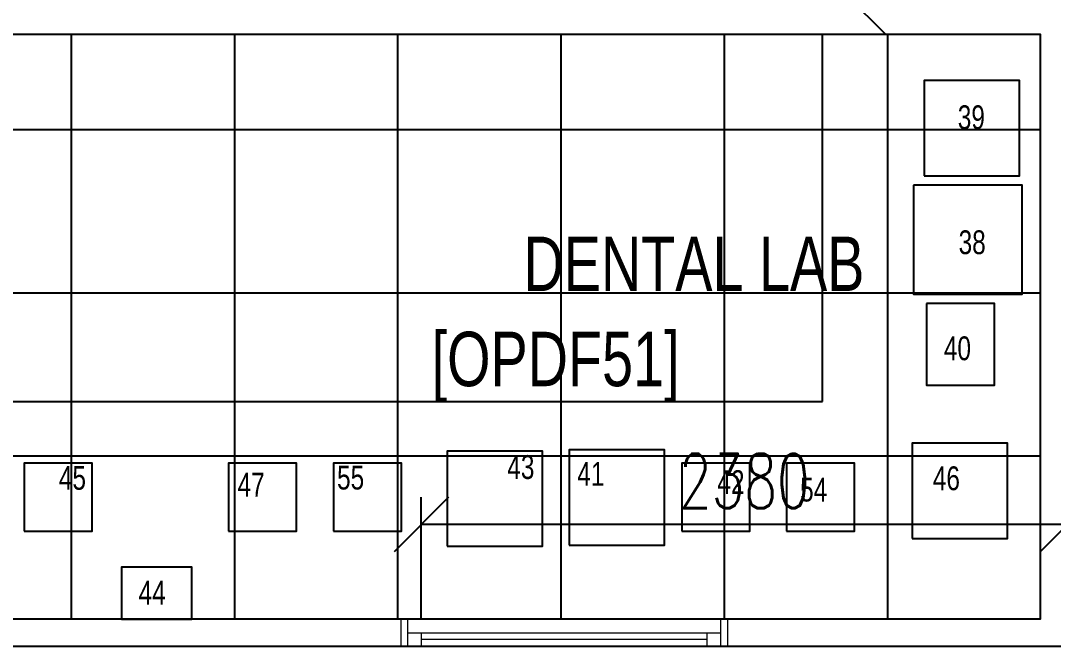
# Model space of a CAD drawing. Extents: x -560814 to 57327, y -29287 to 19916.
# Drawn here: x 29229 to 33024, y -910 to 1390 of the extents above; entities that cross this region are included whole.
import ezdxf

# ---------------------------------------------------------------- set-up
doc = ezdxf.new("R2010")
doc.units = 0
doc.header["$LTSCALE"] = 0.25
doc.linetypes.add('DASHDOT', pattern=[25.4, 12.7, -6.35, 0, -6.35])
for name, color, linetype, lineweight in [('01-First Floor$0$72_EGR_BASE_TEXT', 252, 'Continuous', 5), ('01-First Floor$0$72_EGR_EQP_TAG', 142, 'Continuous', 5), ('01-First Floor$0$Aluminum', 251, 'Continuous', 5), ('01-First Floor$0$LOADING', 253, 'Continuous', 5), ('01-First Floor$0$Walls', 251, 'Continuous', 5), ('E-LITE-CLNG-CNDT', 6, 'DASHDOT', 35), ('T-DATA-DIM', 251, 'DASHDOT', 25)]:
    doc.layers.add(name, color=color, linetype=linetype, lineweight=lineweight)
doc.layers.add('01-First Floor$0$FALSE CEILING', color=251, linetype='Continuous')
doc.styles.add('01-First Floor$0$X3G_ENTITY_257CFD', font='swisscl.ttf', dxfattribs={"height": 200})
doc.styles.add('01-First Floor$0$X3G_ENTITY_9EC9', font='swisscl.ttf', dxfattribs={"height": 0.2})
doc.styles.add('01-First Floor$0$X3G_ENTITY_9F38', font='swisscl.ttf', dxfattribs={"height": 0.2})
doc.styles.add('DC_SIMPLEX', font='SIMPLEX.shx', dxfattribs={"width": 0.7})
doc.dimstyles.new('DevCad-MM', dxfattribs={"dimscale": 0.01, "dimtxt": 2, "dimasz": 2, "dimexe": 1, "dimexo": 1, "dimgap": 0.6, "dimtad": 1, "dimdec": 0, "dimrnd": 10, "dimzin": 1, "dimdsep": 46, "dimtxsty": 'DC_SIMPLEX', "dimblk1": 'OBLIQUE', "dimblk2": 'OBLIQUE', "dimsah": 1, "dimcen": 3, "dimclrd": 256, "dimclre": 256, "dimclrt": 45, "dimadec": 0, "dimazin": 0, "dimtfac": 1, "dimtdec": 0, "dimtix": 1, "dimtmove": 2, "dimatfit": 2, "dimldrblk": 'OBLIQUE', "dimfxl": 1, "dimtolj": 1, "dimtzin": 0, "dimarcsym": 0})

# ---------------------------------------------------------------- blocks, each defined once
blk = doc.blocks.new('01-First Floor$0$A$C37be4daf')
at = {"layer": '01-First Floor$0$Aluminum'}
for p, q in [((1416, 598.2), (216, 598.2)), ((241, 498.2), (241, 598.2)), ((291, 548.2), (291, 598.2)), ((291, 573.2), (1341, 573.2)), ((1341, 548.2), (1341, 598.2)), ((1391, 498.2), (1391, 598.2)), ((1391, 548.2), (241, 548.2)), ((1416, 498.2), (216, 498.2))]:
    blk.add_line(p, q, dxfattribs=at)
at = {"layer": '01-First Floor$0$Walls'}
for p, q in [((216, 498.2), (216, 598.2)), ((1416, 498.2), (1416, 598.2))]:
    blk.add_line(p, q, dxfattribs=at)
blk = doc.blocks.new('01-First Floor')
at = {"layer": '01-First Floor$0$FALSE CEILING', "linetype": 'Continuous'}
for p, q in [((29415.6, -810), (29415.6, 1340)), ((30015.6, -810), (30015.6, 1340)), ((30615.6, -810), (30615.6, 1340)), ((31215.6, -810), (31215.6, 1340)), ((31815.6, -810), (31815.6, 1340)), ((32415.6, -810), (32415.6, 1340)), ((25215.6, 990), (32976, 990)), ((25215.6, 390), (32976, 390)), ((25217.4, -210), (32976, -210))]:
    blk.add_line(p, q, dxfattribs=at)
at = {"layer": '01-First Floor$0$FALSE CEILING'}
for p, q in [((32176, -10, -0.1), (32176, 1340, -0.1)), ((25215.6, -10, -0.1), (32176, -10, -0.1))]:
    blk.add_line(p, q, dxfattribs=at)
for points in [[(25817.4, -810), (25215.6, -208.1), (25215.6, 1340), (32976, 1340), (32976, -810), (25817.4, -810)], [(48976, -910), (8296.4, -910), (8296.4, -2710), (48976, -2710), (48976, -910)]]:
    blk.add_lwpolyline(points, dxfattribs=at)
for points, elevation in [([(32549.3, 820), (32899.3, 820), (32899.3, 1170), (32549.3, 1170)], -0.2), ([(32510, 785), (32510, 385), (32910, 385), (32910, 785)], -0.2), ([(32558.1, 350.1), (32558.1, 50.1), (32808.1, 50.1), (32808.1, 350.1)], -0.2), ([(31244.8, -537.8), (31594.8, -537.8), (31594.8, -187.8), (31244.8, -187.8)], -0.2), ([(32505.6, -513.1), (32855.6, -513.1), (32855.6, -163.1), (32505.6, -163.1)], -0.2), ([(30796.3, -542.3), (31146.3, -542.3), (31146.3, -192.3), (30796.3, -192.3)], -0.2), ([(29242.1, -487), (29492.1, -487), (29492.1, -237), (29242.1, -237)], -0.2), ([(29992.9, -487), (30242.9, -487), (30242.9, -237), (29992.9, -237)], -0.2), ([(30378, -487), (30628, -487), (30628, -237), (30378, -237)], -0.2), ([(31658.4, -487), (31908.4, -487), (31908.4, -237), (31658.4, -237)], -0.2), ([(32043.5, -487), (32293.5, -487), (32293.5, -237), (32043.5, -237)], -0.2), ([(29599.7, -810), (29858, -810), (29858, -619.5), (29599.7, -619.5)], -0.1)]:
    blk.add_lwpolyline(points, close=True, dxfattribs=dict(at, elevation=elevation))
at = {"layer": '01-First Floor$0$LOADING'}
for p, q in [((32176, -10, -0.1), (32176, 1340, -0.1)), ((25215.6, -10, -0.1), (32176, -10, -0.1))]:
    blk.add_line(p, q, dxfattribs=at)
for points, elevation in [([(32549.3, 820), (32899.3, 820), (32899.3, 1170), (32549.3, 1170)], -0.2), ([(32510, 785), (32510, 385), (32910, 385), (32910, 785)], -0.2), ([(32558.1, 350.1), (32558.1, 50.1), (32808.1, 50.1), (32808.1, 350.1)], -0.2), ([(31244.8, -537.8), (31594.8, -537.8), (31594.8, -187.8), (31244.8, -187.8)], -0.2), ([(32505.6, -513.1), (32855.6, -513.1), (32855.6, -163.1), (32505.6, -163.1)], -0.2), ([(30796.3, -542.3), (31146.3, -542.3), (31146.3, -192.3), (30796.3, -192.3)], -0.2), ([(29242.1, -487), (29492.1, -487), (29492.1, -237), (29242.1, -237)], -0.2), ([(29992.9, -487), (30242.9, -487), (30242.9, -237), (29992.9, -237)], -0.2), ([(30378, -487), (30628, -487), (30628, -237), (30378, -237)], -0.2), ([(31658.4, -487), (31908.4, -487), (31908.4, -237), (31658.4, -237)], -0.2), ([(32043.5, -487), (32293.5, -487), (32293.5, -237), (32043.5, -237)], -0.2), ([(29599.7, -810), (29858, -810), (29858, -619.5), (29599.7, -619.5)], -0.1)]:
    blk.add_lwpolyline(points, close=True, dxfattribs=dict(at, elevation=elevation))
at = {"layer": '01-First Floor$0$Walls'}
for p, q in [((25215.6, 1340), (32976, 1340)), ((32976, 1340), (32976, -810)), ((32976, -810), (25817.4, -810)), ((33076, -910), (25776, -910))]:
    blk.add_line(p, q, dxfattribs=at)
at = {"rotation": 180}
blk.add_blockref('01-First Floor$0$A$C37be4daf', (32042, -311.8), dxfattribs=at)
at = {"layer": '01-First Floor$0$72_EGR_BASE_TEXT', "char_height": 200, "attachment_point": 2}
for s, insert, style in [('DENTAL LAB', (31703.3, 596.2, 0), '01-First Floor$0$X3G_ENTITY_9EC9'), ('[OPDF51]', (31194.8, 246.4), '01-First Floor$0$X3G_ENTITY_9F38')]:
    blk.add_mtext(s, dxfattribs=dict(at, insert=insert, style=style))
at = {"layer": '01-First Floor$0$72_EGR_EQP_TAG', "char_height": 87.47, "attachment_point": 2, "style": '01-First Floor$0$X3G_ENTITY_257CFD'}
for s, insert in [('39', (32722.7, 1078.7, -0.1)), ('38', (32725.8, 619.2, -0.1)), ('40', (32671.6, 229.3, -0.1)), ('43', (31067.2, -207.2, -0.1)), ('45', (29419.1, -246.9, -0.1)), ('55', (30441.5, -246, -0.1)), ('41', (31324.4, -232.2, -0.1)), ('42', (31839.3, -262.5, -0.1)), ('46', (32631, -248.5, -0.2)), ('47', (30075.9, -271.7, -0.1)), ('54', (32143.2, -290.2, -0.1)), ('44', (29712.1, -668.9, -0.1))]:
    blk.add_mtext(s, dxfattribs=dict(at, insert=insert))
blk = doc.blocks.new('_OBLIQUE')
at = {"color": 0, "linetype": 'ByBlock'}
blk.add_line((-0.5, -0.5), (0.5, 0.5), dxfattribs=at)
blk = doc.blocks.new('*D156')
at = {"layer": 'Defpoints', "color": 0, "linetype": 'Continuous', "transparency": 16777216}
for p in [(32672.9, 2432.2, -0.1), (32307.2, 1440), (32672.9, 1440)]:
    blk.add_point(p, dxfattribs=at)
at = {"layer": 'T-DATA-DIM', "linetype": 'Continuous', "lineweight": -2, "transparency": 16777216}
for p, q in [((32572.9, 2432.2), (32207.2, 2432.2)), ((32307.2, 2432.2), (32307.2, 1440)), ((32572.9, 1440), (32207.2, 1440))]:
    blk.add_line(p, q, dxfattribs=at)
at = {"layer": 'T-DATA-DIM', "linetype": 'Continuous', "lineweight": -2, "transparency": 16777216, "xscale": 200, "yscale": 200, "zscale": 200}
for p, rotation in [((32307.2, 2432.2), 90), ((32307.2, 1440), 270)]:
    blk.add_blockref('_OBLIQUE', p, dxfattribs=dict(at, rotation=rotation))
at = {"layer": 'T-DATA-DIM', "color": 45, "linetype": 'Continuous', "transparency": 16777216, "insert": (32147.2, 1936.1), "char_height": 200, "attachment_point": 5, "rotation": 90, "style": 'DC_SIMPLEX'}
blk.add_mtext('\\A1;990', dxfattribs=at)
blk = doc.blocks.new('*D170')
at = {"layer": 'Defpoints', "color": 0, "linetype": 'Continuous', "transparency": 16777216}
for p in [(30701, -462.2), (30701, -910), (33076, -910)]:
    blk.add_point(p, dxfattribs=at)
at = {"layer": 'T-DATA-DIM', "linetype": 'Continuous', "lineweight": -2, "transparency": 16777216}
for p, q in [((30701, -810), (30701, -362.2)), ((33076, -810), (33076, -362.2)), ((33076, -462.2), (30701, -462.2))]:
    blk.add_line(p, q, dxfattribs=at)
at = {"layer": 'T-DATA-DIM', "linetype": 'Continuous', "lineweight": -2, "transparency": 16777216, "xscale": 200, "yscale": 200, "zscale": 200, "rotation": 180}
blk.add_blockref('_OBLIQUE', (30701, -462.2), dxfattribs=at)
at = {"layer": 'T-DATA-DIM', "linetype": 'Continuous', "lineweight": -2, "transparency": 16777216, "xscale": 200, "yscale": 200, "zscale": 200}
blk.add_blockref('_OBLIQUE', (33076, -462.2), dxfattribs=at)
at = {"layer": 'T-DATA-DIM', "color": 45, "linetype": 'Continuous', "transparency": 16777216, "insert": (31888.5, -302.2), "char_height": 200, "attachment_point": 5, "style": 'DC_SIMPLEX'}
blk.add_mtext('\\A1;2380', dxfattribs=at)

msp = doc.modelspace()

# ---------------------------------------------------------------- block references
at = {"layer": 'E-LITE-CLNG-CNDT'}
msp.add_blockref('01-First Floor', (0, 0), dxfattribs=at)

# ---------------------------------------------------------------- dimensions: what is measured, and where the dimension line sits
at = {"layer": 'T-DATA-DIM', "linetype": 'Continuous'}
dim = msp.add_linear_dim(base=(32307.2, 1440), p1=(32672.9, 2432.2, -0.1), p2=(32672.9, 1440), angle=90, dimstyle='DevCad-MM', dxfattribs=at)
dim.commit()
dim.dimension.update_dxf_attribs({"geometry": '*D156', "text_midpoint": (32147.2, 1936.1)})
dim = msp.add_linear_dim(base=(30701, -462.2), p1=(33076, -910), p2=(30701, -910), dimstyle='DevCad-MM', dxfattribs=at)
dim.commit()
dim.dimension.update_dxf_attribs({"geometry": '*D170', "text_midpoint": (31888.5, -302.2)})

doc.saveas('drawing.dxf')
